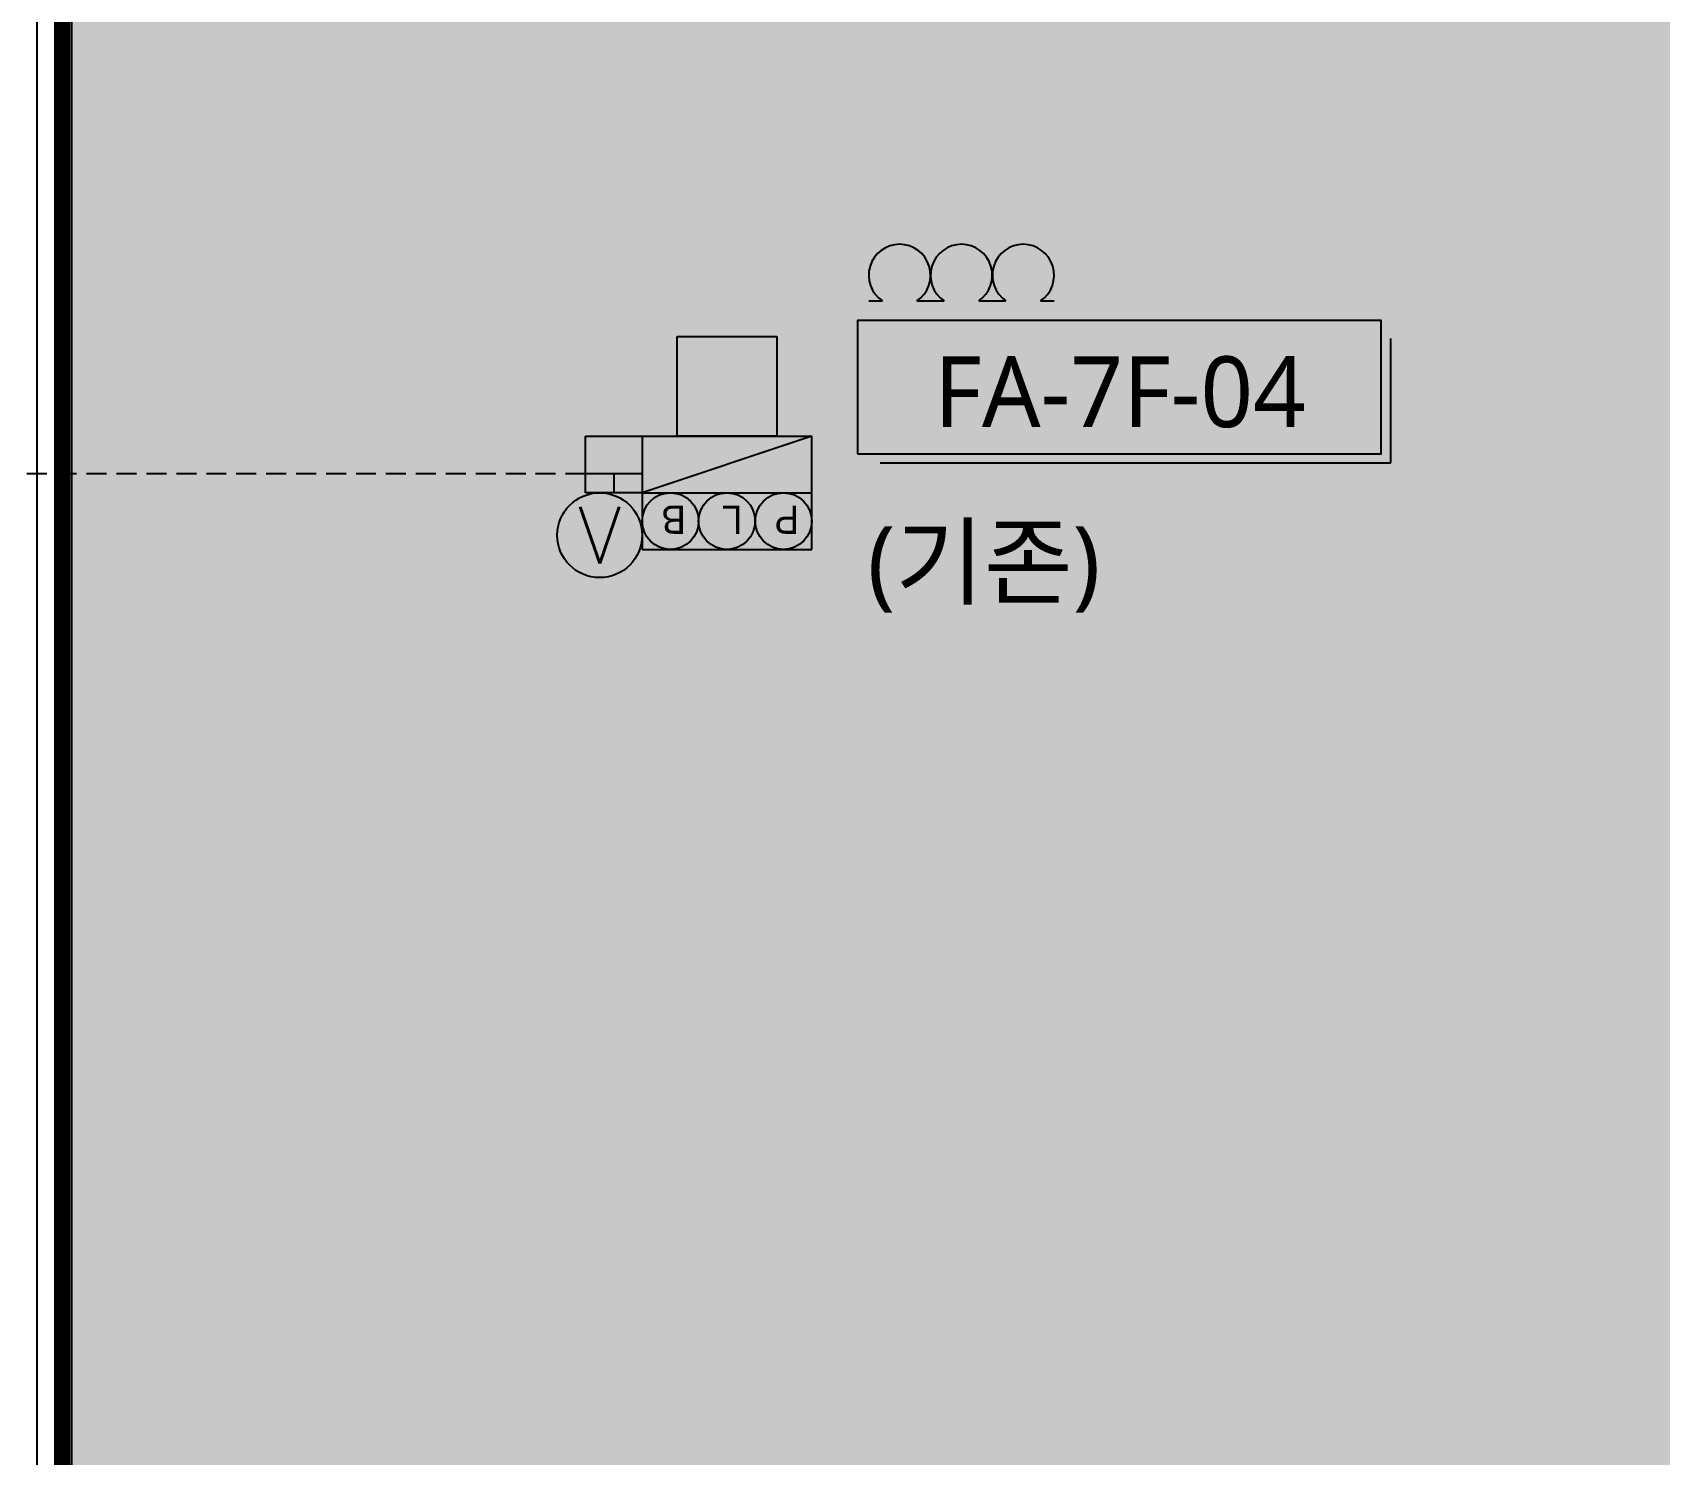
# Model space of a CAD drawing. Header units: millimetres. Extents: x 1710 to 94914, y 1329 to 63037.
# Drawn here: x 70956 to 80738, y 12674 to 21220 of the extents above; entities that cross this region are included whole.
import ezdxf
from ezdxf.enums import TextEntityAlignment as Align

# ---------------------------------------------------------------- set-up
doc = ezdxf.new("R2010")
doc.units = ezdxf.units.MM
doc.header["$LTSCALE"] = 120
doc.linetypes.add('HIDDENX2', pattern=[0.75, 0.5, -0.25])
for name, color, linetype in [('5구역', 231, 'Continuous'), ('ARCH', 9, 'Continuous'), ('fire', 2, 'Continuous'), ('fire-l', 4, 'Continuous'), ('STROBE', 1, 'Continuous'), ('공사제외', 5, 'Continuous')]:
    doc.layers.add(name, color=color, linetype=linetype)
doc.styles.add('ghs', font='')
doc.styles.get("Standard").update_dxf_attribs({"font": 'SIMPLEX.shx'})
doc.styles.add('SUKWOO', font='malgun.ttf')
doc.styles.get('ghs').set_extended_font_data('Dotum')

# ---------------------------------------------------------------- blocks, each defined once
blk = doc.blocks.new('O')
at = {"layer": 'fire'}
for p, q in [((0, 0), (0.483, 0)), ((1.703, 0), (2.186, 0))]:
    blk.add_line(p, q, dxfattribs=at)
blk.add_arc((1.093, 0.907), 1.093, 303.90895, 236.09105, dxfattribs=at)
blk = doc.blocks.new('e-04')
at = {"layer": 'fire'}
for p, q in [((-3, 4), (-3, 0)), ((3, 4), (-3, 4)), ((3, 0), (3, 4)), ((3, 2), (-3, 2)), ((-3, 0), (3, 2)), ((3, 0), (-3, 0))]:
    blk.add_line(p, q, dxfattribs=at)
for centre in [(-2, 3), (0, 3), (2, 3)]:
    blk.add_circle(centre, 1, dxfattribs=at)
blk.add_solid([(-3, 0), (3, 2), (3, 0), (3, 2)], dxfattribs=at)
at = {"layer": 'fire', "color": 1, "style": 'ghs'}
for s, p in [('P', (-2.55, 2.452)), ('L', (-0.55, 2.452)), ('B', (1.45, 2.452))]:
    blk.add_text(s, height=1, dxfattribs=at).set_placement(p)
blk = doc.blocks.new('e-31-1')
at = {"layer": 'fire'}
for p, q in [((-1, 0), (-1, 2)), ((-1, 2), (1, 2)), ((0, 1.333), (0, 2)), ((1, 2), (1, 0)), ((-1, 1.333), (1, 1.333)), ((1, 0), (-1, 0))]:
    blk.add_line(p, q, dxfattribs=at)
blk = doc.blocks.new('e-07')
at = {"layer": 'fire'}
blk.add_circle((0, 1.5), 1.5, dxfattribs=at)
at = {"layer": 'STROBE'}
blk.add_line((0, 3), (0, 2.99), dxfattribs=at)
at = {"layer": 'fire', "color": 1}
blk.add_text('V', height=2, dxfattribs=at).set_placement((0, 1.5), align=Align.MIDDLE)

msp = doc.modelspace()

# ---------------------------------------------------------------- hatches: boundary and pattern name
at = {"layer": '공사제외', "linetype": 'Continuous'}
msp.add_hatch(color=253, dxfattribs=at).paths.add_polyline_path([(83111.3, 24504.2), (71134.5, 24504.2), (71134.5, 9094.1), (83111.3, 9094.1)])

# ---------------------------------------------------------------- linework, layer by layer
at = {"layer": '5구역', "linetype": 'Continuous', "const_width": 100, "elevation": 0}
msp.add_lwpolyline([(62781.3, 21444.2), (62781.3, 24501.6), (71134.5, 24504.2), (71134.5, 8794.3), (62272.8, 8794.3), (62272.8, 21444.2), (62781.3, 21444.2)], dxfattribs=at)
at = {"layer": 'ARCH', "color": 9}
for p, q in [((70981.3, 24504.2, 0), (70981.3, 8894.3, 0)), ((71141.3, 24344.2, 0), (71141.3, 8894.3, 0)), ((71191.3, 24344.2, 0), (71191.3, 8894.3, 0)), ((74831.3, 19394.2, 0), (75431.3, 19394.2, 0)), ((74831.3, 18794.2, 0), (74831.3, 19394.2, 0)), ((74831.3, 19394.2, 0), (75431.3, 19394.2, 0)), ((74831.3, 18794.2, 0), (74831.3, 19394.2, 0)), ((75431.3, 19394.2, 0), (75431.3, 18794.2, 0)), ((75431.3, 19394.2, 0), (75431.3, 18794.2, 0)), ((75431.3, 18794.2, 0), (74831.3, 18794.2, 0)), ((75431.3, 18794.2, 0), (74831.3, 18794.2, 0))]:
    msp.add_line(p, q, dxfattribs=at)
at = {"layer": 'fire', "color": 4}
for p, q in [((79123.2, 18634.9, 0), (79123.2, 19381.3, 0)), ((76051.9, 18634.9, 0), (79123.2, 18634.9, 0))]:
    msp.add_line(p, q, dxfattribs=at)
at = {"layer": 'fire', "color": 1, "elevation": 0}
msp.add_lwpolyline([(75915.5, 18688.4), (79064.4, 18688.4), (79064.4, 19489.5), (75915.5, 19489.5)], close=True, dxfattribs=at)
at = {"layer": 'fire-l', "color": 6, "linetype": 'HIDDENX2', "ltscale": 2}
msp.add_line((74281.3, 18567.5, 0), (70084, 18567.5, 0), dxfattribs=at)
at = {"layer": '공사제외', "linetype": 'Continuous', "elevation": 0}
msp.add_lwpolyline([(71134.5, 24504.2), (83111.3, 24504.2), (83111.3, 9094.1), (71134.5, 9094.1)], close=True, dxfattribs=at)

# ---------------------------------------------------------------- block references
at = {"layer": 'fire-l', "xscale": 170, "yscale": 170, "zscale": 170}
for name, p in [('O', (75983.7, 19607.3, 0)), ('O', (76355.3, 19607.3, 0)), ('O', (76726.9, 19607.3, 0)), ('e-07', (74366.3, 17944.2, 0))]:
    msp.add_blockref(name, p, dxfattribs=at)
at = {"layer": 'fire-l', "xscale": 170, "yscale": 170, "zscale": 170, "rotation": 179.9999999999999}
for name, p in [('e-31-1', (74451.3, 18794.2, 0)), ('e-04', (75131.3, 18794.2, 0))]:
    msp.add_blockref(name, p, dxfattribs=at)

# ---------------------------------------------------------------- texts
at = {"layer": 'fire', "color": 2, "style": 'SUKWOO'}
for s, p in [('FA-7F-04', (77494.1, 19061.3, 0)), ('(기존)', (76676.4, 18019.7, 0))]:
    msp.add_text(s, height=425, dxfattribs=at).set_placement(p, align=Align.MIDDLE)

doc.saveas('drawing.dxf')
